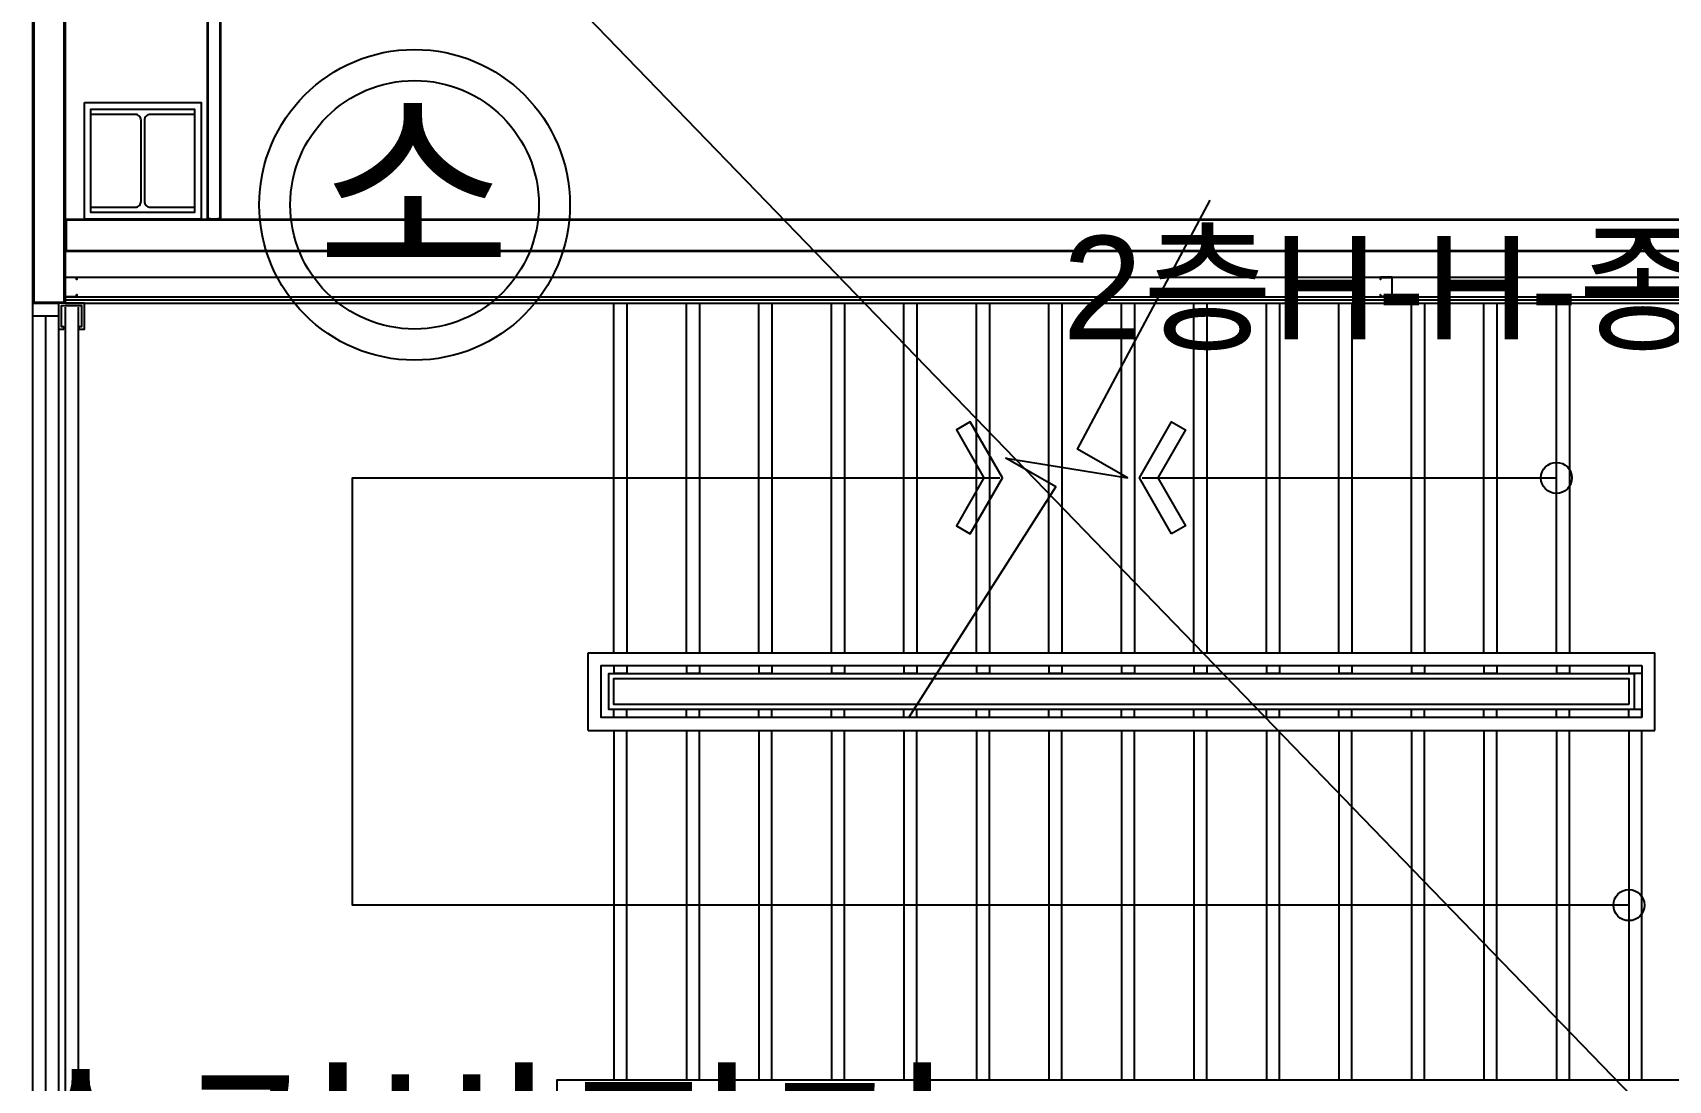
# Model space of a CAD drawing. Header units: millimetres. Extents: x 0 to 168200, y 0 to 118800.
# Drawn here: x 91100 to 97417, y 62423 to 66470 of the extents above; entities that cross this region are included whole.
import ezdxf
from ezdxf import colors
from ezdxf.entities.mleader import LeaderData, LeaderLine
from ezdxf.math import Vec2, Vec3

# ---------------------------------------------------------------- set-up
doc = ezdxf.new("R2010")
doc.units = ezdxf.units.MM
doc.header["$LTSCALE"] = 200
doc.linetypes.add('CEN-GAUN', pattern=[32.2, 30, -1, 0.2, -1])
doc.linetypes.add('HID', pattern=[2.3, 1.5, -0.8])
for name, color, linetype in [('BACK', 8, 'Continuous'), ('CEN', 1, 'CEN-GAUN'), ('소화', 1, 'Continuous'), ('투툼_버팀대_이름', 7, 'Continuous')]:
    doc.layers.add(name, color=color, linetype=linetype)
doc.styles.add('TutumMLeaderTextStyle', font='', dxfattribs={"height": 200})
doc.styles.add('돋움', font='')
doc.styles.get('TutumMLeaderTextStyle').set_extended_font_data('Arial')
doc.styles.get('돋움').set_extended_font_data('Dotum')

# ---------------------------------------------------------------- blocks, each defined once
blk = doc.blocks.new('_None')
blk = doc.blocks.new('S-SC1')
at = {"layer": 'BACK'}
for points in [[(-225, 225), (225, 225), (225, -225), (-225, -225)], [(-200, 200), (200, 200), (200, -200), (-200, -200)]]:
    blk.add_lwpolyline(points, close=True, dxfattribs=at)
blk.add_lwpolyline([(-200, -200), (-200, -179), (-28.5, -179, 0.414214), (-6.5, -157), (-6.5, 157, 0.414214), (-28.5, 179), (-200, 179), (-200, 200), (200, 200), (200, 179), (28.5, 179, 0.414214), (6.5, 157), (6.5, -157, 0.414214), (28.5, -179), (200, -179), (200, -200)], format="xyb", close=True, dxfattribs=at)
blk = doc.blocks.new('x-stu-2Fcol')
at = {"layer": 'BACK'}
blk.add_blockref('S-SC1', (50000, -19950), dxfattribs=at)

msp = doc.modelspace()

# ---------------------------------------------------------------- linework, layer by layer
at = {"layer": 'BACK'}
for p, q in [((91225, 65410), (91225, 57540)), ((91275, 65410), (91275, 57540)), ((93345, 64075), (93345, 65425)), ((93625, 64075), (93625, 65425)), ((93905, 64075), (93905, 65425)), ((94185, 64075), (94185, 65425)), ((94465, 64075), (94465, 65425)), ((94745, 64075), (94745, 65425)), ((95025, 64075), (95025, 65425)), ((95305, 64075), (95305, 65425)), ((95585, 64075), (95585, 65425)), ((95865, 64075), (95865, 65425)), ((96145, 64075), (96145, 65425)), ((96425, 64075), (96425, 65425)), ((96705, 64075), (96705, 65425)), ((96985, 64075), (96985, 65425)), ((91150, 65375), (91150, 57550)), ((95385, 64750), (96985, 64750)), ((93345, 64530), (93345, 64530)), ((94465, 64530), (94465, 64530)), ((93245, 64075), (97365, 64075)), ((93245, 63775), (93245, 64075)), ((97365, 63775), (97365, 64075)), ((93345, 64025), (93345, 63995)), ((93625, 64025), (93625, 63995)), ((93905, 64025), (93905, 63995)), ((94185, 64025), (94185, 63995)), ((94465, 64025), (94465, 63995)), ((94745, 64025), (94745, 63995)), ((95025, 64025), (95025, 63995)), ((95305, 64025), (95305, 63995)), ((95585, 64025), (95585, 63995)), ((95865, 64025), (95865, 63995)), ((96145, 64025), (96145, 63995)), ((96425, 64025), (96425, 63995)), ((96705, 64025), (96705, 63995)), ((96985, 64025), (96985, 63995)), ((97265, 64025), (97265, 63995)), ((97265, 64025), (97265, 63995)), ((93345, 63825), (93345, 63855)), ((93625, 63825), (93625, 63855)), ((93905, 63825), (93905, 63855)), ((94185, 63825), (94185, 63855)), ((94465, 63825), (94465, 63855)), ((94745, 63825), (94745, 63855)), ((95025, 63825), (95025, 63855)), ((95305, 63825), (95305, 63855)), ((95585, 63825), (95585, 63855)), ((95865, 63825), (95865, 63855)), ((96145, 63825), (96145, 63855)), ((96425, 63825), (96425, 63855)), ((96705, 63825), (96705, 63855)), ((96985, 63825), (96985, 63855)), ((97265, 63825), (97265, 63855)), ((97265, 63825), (97265, 63855)), ((93245, 63775), (97365, 63775)), ((93345, 63775), (93345, 62425)), ((93625, 63775), (93625, 62425)), ((93905, 63775), (93905, 62425)), ((94185, 63775), (94185, 62425)), ((94465, 63775), (94465, 62425)), ((94745, 63775), (94745, 62425)), ((95025, 63775), (95025, 62425)), ((95305, 63775), (95305, 62425)), ((95585, 63775), (95585, 62425)), ((95865, 63775), (95865, 62425)), ((96145, 63775), (96145, 62425)), ((96425, 63775), (96425, 62425)), ((96705, 63775), (96705, 62425)), ((96985, 63775), (96985, 62425)), ((97265, 63775), (97265, 62425)), ((93345, 63297.5), (93345, 63297.5)), ((94465, 63297.5), (94465, 63297.5)), ((95305, 63297.5), (95305, 63297.5)), ((96145, 63297.5), (96145, 63297.5))]:
    msp.add_line(p, q, dxfattribs=at)
at = {"layer": 'BACK', "ltscale": 0.5}
for p, q in [((91220, 65325), (91220, 65334.6)), ((91280, 65325), (91280, 65334.6))]:
    msp.add_line(p, q, dxfattribs=at)
at = {"layer": 'BACK'}
for points in [[(91100, 73350), (91225, 73350), (91225, 65425), (91100, 65425), (91100, 73350)], [(91125, 73350), (91125, 73346), (91104, 73346), (91104, 65429), (91221, 65429), (91221, 73346), (91200, 73346), (91200, 73350)], [(91825, 65750), (91775, 65750), (91775, 73225), (91825, 73225), (91825, 65750)], [(94483.6, 63825), (95051.3, 64715.4), (94858.3, 64826.8), (95328.6, 64750), (95135.6, 64861.4), (95647.6, 65823.2)], [(91225, 65625), (91225, 65750), (99900, 65750), (99900, 65625), (91225, 65625)], [(91225, 65687.5), (91229, 65687.5), (91229, 65629), (99896, 65629), (99896, 65746), (91229, 65746), (91229, 65687.5), (91225, 65687.5)], [(91225, 65425), (99105, 65425), (99105, 65625)], [(91225, 65525), (99005, 65525), (99005, 65625)], [(91225, 65437.5), (99092.5, 65437.5), (99092.5, 65625)], [(91225, 65450), (99080, 65450), (99080, 65625)], [(93345, 65425), (93395, 65425), (93395, 64075)], [(93625, 65425), (93675, 65425), (93675, 64075)], [(93905, 65425), (93955, 65425), (93955, 64075)], [(94185, 65425), (94235, 65425), (94235, 64075)], [(94465, 65425), (94515, 65425), (94515, 64075)], [(94745, 65425), (94795, 65425), (94795, 64075)], [(95025, 65425), (95075, 65425), (95075, 64075)], [(95305, 65425), (95355, 65425), (95355, 64075)], [(95585, 65425), (95635, 65425), (95635, 64075)], [(95865, 65425), (95915, 65425), (95915, 64075)], [(96145, 65425), (96195, 65425), (96195, 64075)], [(96425, 65425), (96475, 65425), (96475, 64075)], [(96705, 65425), (96755, 65425), (96755, 64075)], [(96985, 65425), (97035, 65425), (97035, 64075)], [(97265, 63100), (92335, 63100), (92335, 64750), (94835, 64750)], [(97315, 63825), (93295, 63825), (93295, 64025), (97315, 64025)], [(93395, 64025), (93395, 63995), (93345, 63995)], [(93675, 64025), (93675, 63995), (93625, 63995)], [(93955, 64025), (93955, 63995), (93905, 63995)], [(94235, 64025), (94235, 63995), (94185, 63995)], [(94515, 64025), (94515, 63995), (94465, 63995)], [(94795, 64025), (94795, 63995), (94745, 63995)], [(95075, 64025), (95075, 63995), (95025, 63995)], [(95355, 64025), (95355, 63995), (95305, 63995)], [(95635, 64025), (95635, 63995), (95585, 63995)], [(95915, 64025), (95915, 63995), (95865, 63995)], [(96195, 64025), (96195, 63995), (96145, 63995)], [(96475, 64025), (96475, 63995), (96425, 63995)], [(96755, 64025), (96755, 63995), (96705, 63995)], [(97035, 64025), (97035, 63995), (96985, 63995)], [(97315, 64025), (97315, 63995), (97265, 63995)], [(97315, 64025), (97315, 63995), (97265, 63995)], [(97315, 64025), (97315, 63995), (97265, 63995)], [(97315, 64025), (97315, 63825)], [(93395, 63825), (93395, 63855), (93345, 63855)], [(93675, 63825), (93675, 63855), (93625, 63855)], [(93955, 63825), (93955, 63855), (93905, 63855)], [(94235, 63825), (94235, 63855), (94185, 63855)], [(94515, 63825), (94515, 63855), (94465, 63855)], [(94795, 63825), (94795, 63855), (94745, 63855)], [(95075, 63825), (95075, 63855), (95025, 63855)], [(95355, 63825), (95355, 63855), (95305, 63855)], [(95635, 63825), (95635, 63855), (95585, 63855)], [(95915, 63825), (95915, 63855), (95865, 63855)], [(96195, 63825), (96195, 63855), (96145, 63855)], [(96475, 63825), (96475, 63855), (96425, 63855)], [(96755, 63825), (96755, 63855), (96705, 63855)], [(97035, 63825), (97035, 63855), (96985, 63855)], [(97315, 63825), (97315, 63855), (97265, 63855)], [(97315, 63825), (97315, 63855), (97265, 63855)], [(97315, 63825), (97315, 63855), (97265, 63855)], [(93345, 62425), (93395, 62425), (93395, 63775)], [(93625, 62425), (93675, 62425), (93675, 63775)], [(93905, 62425), (93955, 62425), (93955, 63775)], [(94185, 62425), (94235, 62425), (94235, 63775)], [(94465, 62425), (94515, 62425), (94515, 63775)], [(94745, 62425), (94795, 62425), (94795, 63775)], [(95025, 62425), (95075, 62425), (95075, 63775)], [(95305, 62425), (95355, 62425), (95355, 63775)], [(95585, 62425), (95635, 62425), (95635, 63775)], [(95865, 62425), (95915, 62425), (95915, 63775)], [(96145, 62425), (96195, 62425), (96195, 63775)], [(96425, 62425), (96475, 62425), (96475, 63775)], [(96705, 62425), (96755, 62425), (96755, 63775)], [(96985, 62425), (97035, 62425), (97035, 63775)], [(97265, 62425), (97315, 62425), (97315, 63775)], [(93125, 62225), (93125, 62425), (99105, 62425), (99105, 62225)]]:
    msp.add_lwpolyline(points, dxfattribs=at)
at = {"layer": 'BACK', "ltscale": 253}
msp.add_lwpolyline([(91815, 65750), (91815, 65751.6), (91823.4, 65751.6), (91823.4, 73223.4), (91776.6, 73223.4), (91776.6, 65751.6), (91785, 65751.6), (91785, 65750)], dxfattribs=at)
at = {"layer": 'BACK'}
for points in [[(91269.2, 65458), (91270, 65458), (91270, 65450), (91225, 65450), (91225, 65525), (91270, 65525), (91270, 65517), (91269.2, 65517), (91269.2, 65524.2), (91225.8, 65524.2), (91225.8, 65450.8), (91269.2, 65450.8)], [(96305.8, 65458), (96305, 65458), (96305, 65450), (96350, 65450), (96350, 65525), (96305, 65525), (96305, 65517), (96305.8, 65517), (96305.8, 65524.2), (96349.2, 65524.2), (96349.2, 65450.8), (96305.8, 65450.8)], [(91100, 65425), (91200, 65425), (91200, 65375), (91100, 65375)], [(91100, 65425), (91200, 65425), (91200, 57525), (91100, 57525)], [(94721.3, 64533.5), (94845, 64750), (94721.3, 64966.5), (94667.9, 64935.4), (94773.9, 64750), (94667.9, 64564.6)], [(95498.7, 64533.5), (95375, 64750), (95498.7, 64966.5), (95552.1, 64935.4), (95446.1, 64750), (95552.1, 64564.6)], [(97285, 63855), (93325, 63855), (93325, 63995), (97285, 63995)], [(97265, 63875), (93345, 63875), (93345, 63975), (97265, 63975)]]:
    msp.add_lwpolyline(points, close=True, dxfattribs=at)
at = {"layer": 'BACK', "ltscale": 0.5}
for points in [[(91280, 65325), (91300, 65325), (91300, 65425), (91200, 65425), (91200, 65325), (91220, 65325)], [(91280, 65334.6), (91290, 65334.6), (91290, 65415), (91210, 65415), (91210, 65334.6), (91220, 65334.6)]]:
    msp.add_lwpolyline(points, dxfattribs=at)
at = {"layer": 'BACK'}
for centre in [(96985, 64750), (97265, 63100)]:
    msp.add_circle(centre, 60, dxfattribs=at)
at = {"layer": 'CEN', "linetype": 'HID', "ltscale": 3}
for centre in [(99402.9, 60165), (109365, 39047.9)]:
    msp.add_circle(centre, 25000, dxfattribs=at)
at = {"layer": '소화', "ltscale": 3}
msp.add_line((99402.9, 60165), (82019.6, 78132.2), dxfattribs=at)
at = {"layer": '소화'}
for radius in [600, 480]:
    msp.add_circle((92575, 65805), radius, dxfattribs=at)

# ---------------------------------------------------------------- block references
at = {"layer": 'BACK'}
msp.add_blockref('x-stu-2Fcol', (41525, 85925), dxfattribs=at)

# ---------------------------------------------------------------- texts
at = {"layer": '소화', "style": '돋움'}
for s, p in [('소', (92195.7, 65571.2)), ('100ø수격방지기', (89120.5, 61816.2))]:
    msp.add_text(s, height=600, dxfattribs=at).set_placement(p)

# ---------------------------------------------------------------- leaders
at = {"layer": '투툼_버팀대_이름'}
ml = msp.add_multileader_mtext('Standard', dxfattribs=at)
ml.set_content('2층H-H-종21', color=256, style='TutumMLeaderTextStyle')
ml.set_leader_properties()
ml.set_arrow_properties(name='NONE')
ml.build(insert=Vec2(0, 0))
ml.multileader.update_dxf_attribs({"has_text_frame": 1, "text_left_attachment_type": 2, "text_right_attachment_type": 2, "dogleg_length": 16, "arrow_head_size": 200})
ctx = ml.context
ctx.base_point, ctx.char_height, ctx.arrow_head_size, ctx.landing_gap_size, ctx.plane_origin = Vec3(94876.6, 65462.2), 400, 200, 200, Vec3(94376.1, 65462.2)
ctx.left_attachment, ctx.right_attachment = 2, 2
notes = []
notes.append((ctx, [(0, (1, 1, 0), (98376.1, 65462.2), (-1, 0), 16, [(0, [(100376.1, 65462.2)], 0, [])])]))
ctx.mtext.insert, ctx.mtext.flow_direction = Vec3(95076.6, 65684.8), 5
for ctx, leaders in notes:
    for number, flags, end, landing, length, lines in leaders:
        leader = LeaderData()
        leader.index, (leader.has_last_leader_line, leader.has_dogleg_vector, leader.attachment_direction) = number, flags
        leader.last_leader_point, leader.dogleg_vector, leader.dogleg_length = Vec3(end), Vec3(landing), length
        for number, points, colour, breaks in lines:
            line = LeaderLine()
            line.index, line.vertices, line.color, line.breaks = number, Vec3.list(points), colors.encode_raw_color(colour), breaks
            leader.lines.append(line)
        ctx.leaders.append(leader)

doc.saveas('drawing.dxf')
